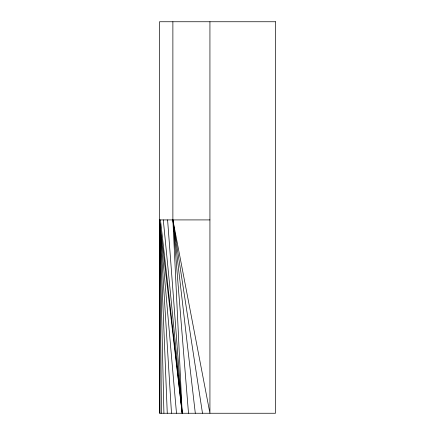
<?xml version="1.0" encoding="UTF-8"?>
<svg xmlns="http://www.w3.org/2000/svg" width="435" height="435" viewBox="0 0 435 435"><rect width="100%" height="100%" fill="white"/><g stroke="black" fill="none" stroke-linecap="round" stroke-linejoin="round"><path stroke-width="0.65" d="M209.931 219.914L159.498 219.914L159.998 413.25M202.487 413.25L172.88 219.914L172.88 21.75M195.304 413.25L172.88 219.914L209.931 413.25L209.931 21.75M188.502 413.25L172.88 219.914L182.194 413.25L159.498 219.914L161.477 413.25M160.477 219.914L182.194 413.25L167.589 219.914M163.283 219.914L182.194 413.25M176.49 413.25L159.498 219.914L163.913 413.25M171.488 413.25L159.498 219.914L167.268 413.25M275.502 21.75L159.498 21.75L159.498 413.25L275.502 413.25L275.502 21.75"/></g></svg>
